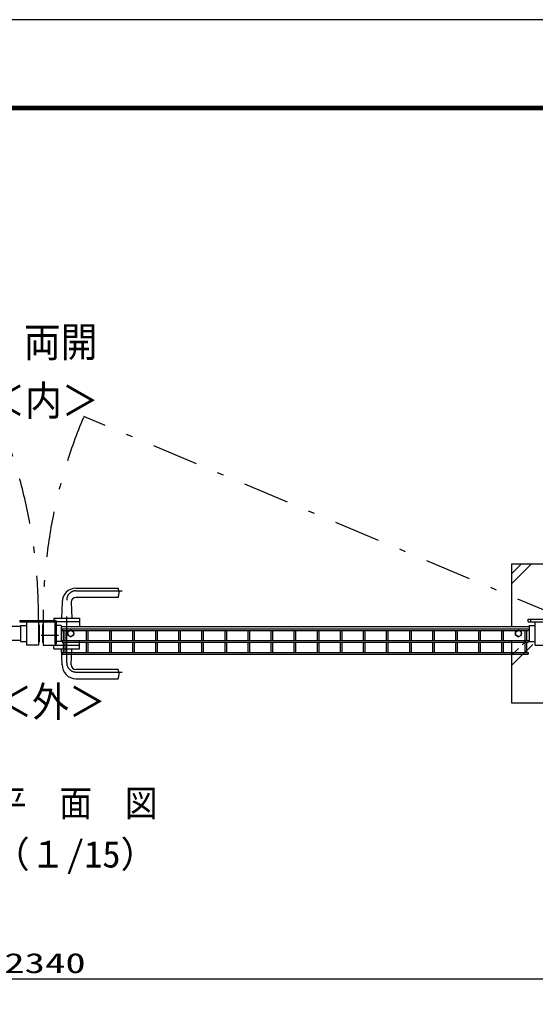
# Model space of a CAD drawing. Units: millimetres, scale not verified. Extents: x -4455 to 4455, y -3150 to 3150.
# Drawn here: x 1418 to 2535, y 1023 to 3150 of the extents above; entities that cross this region are included whole.
import ezdxf
from ezdxf.enums import TextEntityAlignment as Align

# ---------------------------------------------------------------- set-up
doc = ezdxf.new("R2010")
doc.units = ezdxf.units.MM
doc.header["$LTSCALE"] = 20
doc.linetypes.add('USER1', pattern=[10.7, 5, -2.5, 0.7, -2.5])
doc.linetypes.add('USER2', pattern=[0.375, 0.25, -0.125])
for name, color, linetype, lineweight in [('0-0_外形線', 7, 'Continuous', 25), ('0-1_寸法線', 4, 'Continuous', 25), ('0-2_0', 3, 'USER2', 25), ('0-4_扉横枠', 7, 'Continuous', 25), ('0-5_軸線', 2, 'USER1', 25), ('0-6_扉縦枠', 7, 'Continuous', 25), ('0-7_丁番', 3, 'Continuous', 25), ('0-9_ハッチング', 4, 'Continuous', 25), ('0-C_1', 7, 'Continuous', 25), ('1-3_NER', 30, 'Continuous', 25)]:
    doc.layers.add(name, color=color, linetype=linetype, lineweight=lineweight)
doc.styles.add('ＭＳ ゴシック', font='')
doc.styles.get('ＭＳ ゴシック').set_extended_font_data('MS Gothic')

msp = doc.modelspace()

# ---------------------------------------------------------------- linework, layer by layer
at = {"layer": '0-0_外形線'}
for p, q in [((2483.46, 1969.76), (2483.46, 1835.26)), ((2783.46, 1969.76), (2483.46, 1969.76)), ((1539.46, 1917.76), (1630.78, 1917.76)), ((1630.78, 1897.76), (1539.46, 1897.76)), ((1509.46, 1887.76), (1508.46, 1852.76)), ((1529.46, 1887.76), (1530.46, 1852.76)), ((1491.96, 1852.76), (1491.96, 1844.76)), ((1491.96, 1852.76), (1546.96, 1852.76)), ((1546.96, 1852.76), (1546.96, 1835.26)), ((1460.06, 1838.76), (1458.46, 1838.76)), ((1458.46, 1838.76), (1458.46, 1800.76)), ((1460.06, 1838.76), (1460.06, 1800.76)), ((1466.86, 1838.76), (1466.86, 1800.76)), ((1466.86, 1838.76), (1468.46, 1838.76)), ((1468.46, 1838.76), (1468.46, 1800.76)), ((1546.96, 1844.76), (1497.66, 1844.76)), ((1460.06, 1800.76), (1458.46, 1800.76)), ((1466.86, 1800.76), (1468.46, 1800.76)), ((1491.96, 1786.76), (1491.96, 1794.76)), ((1495.46, 1797.96), (1495.46, 1794.76)), ((1546.96, 1786.76), (1546.96, 1804.26)), ((2483.46, 1804.26), (2483.46, 1669.76)), ((1491.96, 1786.76), (1546.96, 1786.76)), ((1509.46, 1751.76), (1508.46, 1786.76)), ((1529.46, 1751.76), (1530.46, 1786.76)), ((1630.78, 1741.76), (1539.46, 1741.76)), ((1539.46, 1721.76), (1630.78, 1721.76)), ((2483.46, 1669.76), (2783.46, 1669.76))]:
    msp.add_line(p, q, dxfattribs=at)
for centre, radius, start, end in [((1539.46, 1887.76), 30, 90, 180), ((1613.46, 1907.76), 20, 330, 30), ((1539.46, 1887.76), 10, 90, 180), ((1539.46, 1751.76), 30, 180, 270), ((1539.46, 1751.76), 10, 180, 270), ((1613.46, 1731.76), 20, 330, 30)]:
    msp.add_arc(centre, radius, start, end, dxfattribs=at)
at = {"layer": '0-1_寸法線'}
msp.add_line((323.46, 1071.7), (2603.46, 1071.7), dxfattribs=at)
at = {"layer": '0-2_0', "linetype": 'Continuous'}
msp.add_lwpolyline([(-4454.81, 3150.07), (4455.19, 3150.07), (4455.19, -3149.93), (-4454.81, -3149.93)], close=True, dxfattribs=at)
at = {"layer": '0-2_0', "color": 7, "linetype": 'Continuous'}
for points in [[(-4154.81, 2962.57), (4155.19, 2962.57), (4155.19, -2962.43), (-4154.81, -2962.43)], [(-4152.93, 2960.69), (4153.32, 2960.69), (4153.32, -2960.56), (-4152.93, -2960.56)], [(-4151.06, 2958.82), (4151.44, 2958.82), (4151.44, -2958.68), (-4151.06, -2958.68)], [(-4149.18, 2956.94), (4149.57, 2956.94), (4149.57, -2956.81), (-4149.18, -2956.81)], [(-4147.31, 2955.07), (4147.69, 2955.07), (4147.69, -2954.93), (-4147.31, -2954.93)]]:
    msp.add_lwpolyline(points, close=True, dxfattribs=at)
at = {"layer": '0-4_扉横枠'}
for p, q in [((1419.46, 1835.26), (405.46, 1835.26)), ((1419.46, 1837.21), (1432.46, 1837.21)), ((1419.46, 1837.21), (1419.46, 1802.31)), ((1507.46, 1837.21), (1497.66, 1837.21)), ((1507.46, 1837.21), (1507.46, 1802.31)), ((1507.46, 1835.26), (2521.46, 1835.26)), ((2521.46, 1837.21), (2534.46, 1837.21)), ((1521.96, 1823.51), (1528.46, 1827.26)), ((1521.96, 1816.01), (1521.96, 1823.51)), ((1521.96, 1816.01), (1528.46, 1812.26)), ((1534.95, 1823.51), (1528.46, 1827.26)), ((1534.95, 1816.01), (1528.46, 1812.26)), ((1534.95, 1816.01), (1534.95, 1823.51)), ((2492.01, 1823.51), (2498.51, 1827.26)), ((2492.01, 1816.01), (2492.01, 1823.51)), ((2492.01, 1816.01), (2498.51, 1812.26)), ((2505, 1823.51), (2498.51, 1827.26)), ((2505, 1816.01), (2498.51, 1812.26)), ((2505, 1816.01), (2505, 1823.51)), ((1419.46, 1804.26), (405.46, 1804.26)), ((1419.46, 1802.31), (1432.46, 1802.31)), ((1507.46, 1802.31), (1497.66, 1802.31)), ((1507.46, 1804.26), (2521.46, 1804.26))]:
    msp.add_line(p, q, dxfattribs=at)
msp.add_lwpolyline([(2521.46, 1837.21), (2521.46, 1802.31), (2534.46, 1802.31)], dxfattribs=at)
for centre in [(1528.46, 1819.76), (2498.51, 1819.76)]:
    msp.add_circle(centre, 6.5, dxfattribs=at)
at = {"layer": '0-5_軸線'}
for p, q in [((1539.46, 1912.26), (1643.97, 1912.26)), ((1519.46, 1756.26), (1519.46, 1892.26)), ((1501.95, 1815.46), (1464.17, 1815.46)), ((1539.46, 1736.26), (1643.97, 1736.26))]:
    msp.add_line(p, q, dxfattribs=at)
for centre, start, end in [((1539.46, 1892.26), 90, 180), ((1539.46, 1756.26), 180, 270)]:
    msp.add_arc(centre, 20, start, end, dxfattribs=at)
at = {"layer": '0-6_扉縦枠'}
for p, q in [((1432.46, 1844.76), (1458.46, 1844.76)), ((1432.46, 1844.76), (1432.46, 1794.76)), ((1468.46, 1844.76), (1468.46, 1794.76)), ((1494.46, 1844.76), (1468.46, 1844.76)), ((1494.46, 1844.76), (1494.46, 1794.76)), ((2534.46, 1794.76), (2534.46, 1844.76)), ((1468.46, 1794.76), (1546.96, 1794.76)), ((2534.46, 1794.76), (2560.46, 1794.76))]:
    msp.add_line(p, q, dxfattribs=at)
msp.add_lwpolyline([(1458.46, 1844.76), (1458.46, 1794.76), (1432.46, 1794.76)], dxfattribs=at)
at = {"layer": '0-7_丁番'}
for p, q in [((1417.66, 1847.96), (1417.66, 1844.76)), ((1417.66, 1847.96), (1494.46, 1847.96)), ((1417.66, 1844.76), (1494.46, 1844.76)), ((1494.46, 1797.96), (1494.46, 1844.76)), ((1497.66, 1797.96), (1497.66, 1844.76)), ((2519.45, 1844.76), (2519.45, 1850.76)), ((2519.45, 1850.76), (2579.37, 1850.76)), ((2519.45, 1844.76), (2587.24, 1844.76)), ((1494.46, 1797.96), (1497.66, 1797.96))]:
    msp.add_line(p, q, dxfattribs=at)
at = {"layer": '0-7_丁番', "color": 4}
msp.add_line((2525.45, 1844.76), (2525.45, 1850.78), dxfattribs=at)
at = {"layer": '0-7_丁番'}
msp.add_arc((1494.46, 1844.76), 3.2, 360, 90, dxfattribs=at)
at = {"layer": '0-9_ハッチング', "linetype": 'USER1'}
msp.add_line((2589.33, 1855.44), (1556.75, 2290.29), dxfattribs=at)
at = {"layer": '0-9_ハッチング'}
for p, q in [((2483.46, 1927.14), (2526.08, 1969.76)), ((2483.46, 1949.24), (2503.98, 1969.76)), ((2483.46, 1750.37), (2529.21, 1796.12)), ((2483.46, 1772.46), (2498.26, 1787.26)), ((2506.51, 1795.51), (2515.26, 1804.26))]:
    msp.add_line(p, q, dxfattribs=at)
at = {"layer": '0-9_ハッチング', "linetype": 'USER1'}
for centre, start, end in [((345.03, 1855.62), 359.45045, 22.82564), ((2581.88, 1855.62), 157.17436, 180.54955)]:
    msp.add_arc(centre, 1113.48, start, end, dxfattribs=at)
at = {"layer": '1-3_NER'}
for p, q in [((1509.46, 1830.07), (2519.46, 1830.07)), ((1509.46, 1830.07), (1509.46, 1826.47)), ((2519.46, 1830.07), (2519.46, 1826.47)), ((1509.46, 1826.47), (2519.46, 1826.47)), ((1512.66, 1804.26), (1512.66, 1826.47)), ((1516.26, 1804.26), (1516.26, 1826.47)), ((1562.66, 1804.26), (1562.66, 1826.47)), ((1566.26, 1804.26), (1566.26, 1826.47)), ((1612.66, 1804.26), (1612.66, 1826.47)), ((1616.26, 1804.26), (1616.26, 1826.47)), ((1662.66, 1804.26), (1662.66, 1826.47)), ((1666.26, 1804.26), (1666.26, 1826.47)), ((1712.66, 1804.26), (1712.66, 1826.47)), ((1716.26, 1804.26), (1716.26, 1826.47)), ((1762.66, 1804.26), (1762.66, 1826.47)), ((1766.26, 1804.26), (1766.26, 1826.47)), ((1812.66, 1804.26), (1812.66, 1826.47)), ((1816.26, 1804.26), (1816.26, 1826.47)), ((1862.66, 1804.26), (1862.66, 1826.47)), ((1866.26, 1804.26), (1866.26, 1826.47)), ((1912.66, 1804.26), (1912.66, 1826.47)), ((1916.26, 1804.26), (1916.26, 1826.47)), ((1962.66, 1804.26), (1962.66, 1826.47)), ((1966.26, 1804.26), (1966.26, 1826.47)), ((2012.66, 1804.26), (2012.66, 1826.47)), ((2016.26, 1804.26), (2016.26, 1826.47)), ((2062.66, 1804.26), (2062.66, 1826.47)), ((2066.26, 1804.26), (2066.26, 1826.47)), ((2112.66, 1804.26), (2112.66, 1826.47)), ((2116.26, 1804.26), (2116.26, 1826.47)), ((2162.66, 1804.26), (2162.66, 1826.47)), ((2166.26, 1804.26), (2166.26, 1826.47)), ((2212.66, 1804.26), (2212.66, 1826.47)), ((2216.26, 1804.26), (2216.26, 1826.47)), ((2262.66, 1804.26), (2262.66, 1826.47)), ((2266.26, 1804.26), (2266.26, 1826.47)), ((2312.66, 1804.26), (2312.66, 1826.47)), ((2316.26, 1804.26), (2316.26, 1826.47)), ((2362.66, 1804.26), (2362.66, 1826.47)), ((2366.26, 1804.26), (2366.26, 1826.47)), ((2412.66, 1804.26), (2412.66, 1826.47)), ((2416.26, 1804.26), (2416.26, 1826.47)), ((2462.66, 1804.26), (2462.66, 1826.47)), ((2466.26, 1804.26), (2466.26, 1826.47)), ((2512.66, 1804.26), (2512.66, 1826.47)), ((2516.26, 1804.26), (2516.26, 1826.47)), ((1509.46, 1804.26), (1509.46, 1800.66)), ((1509.46, 1800.66), (2519.46, 1800.66)), ((1512.66, 1778.45), (1512.66, 1800.66)), ((1516.26, 1778.45), (1516.26, 1800.66)), ((1562.66, 1778.45), (1562.66, 1800.66)), ((1566.26, 1778.45), (1566.26, 1800.66)), ((1612.66, 1778.45), (1612.66, 1800.66)), ((1616.26, 1778.45), (1616.26, 1800.66)), ((1662.66, 1778.45), (1662.66, 1800.66)), ((1666.26, 1778.45), (1666.26, 1800.66)), ((1712.66, 1778.45), (1712.66, 1800.66)), ((1716.26, 1778.45), (1716.26, 1800.66)), ((1762.66, 1778.45), (1762.66, 1800.66)), ((1766.26, 1778.45), (1766.26, 1800.66)), ((1812.66, 1778.45), (1812.66, 1800.66)), ((1816.26, 1778.45), (1816.26, 1800.66)), ((1862.66, 1778.45), (1862.66, 1800.66)), ((1866.26, 1778.45), (1866.26, 1800.66)), ((1912.66, 1778.45), (1912.66, 1800.66)), ((1916.26, 1778.45), (1916.26, 1800.66)), ((1962.66, 1778.45), (1962.66, 1800.66)), ((1966.26, 1778.45), (1966.26, 1800.66)), ((2012.66, 1778.45), (2012.66, 1800.66)), ((2016.26, 1778.45), (2016.26, 1800.66)), ((2062.66, 1778.45), (2062.66, 1800.66)), ((2066.26, 1778.45), (2066.26, 1800.66)), ((2112.66, 1778.45), (2112.66, 1800.66)), ((2116.26, 1778.45), (2116.26, 1800.66)), ((2162.66, 1778.45), (2162.66, 1800.66)), ((2166.26, 1778.45), (2166.26, 1800.66)), ((2212.66, 1778.45), (2212.66, 1800.66)), ((2216.26, 1778.45), (2216.26, 1800.66)), ((2262.66, 1778.45), (2262.66, 1800.66)), ((2266.26, 1778.45), (2266.26, 1800.66)), ((2312.66, 1778.45), (2312.66, 1800.66)), ((2316.26, 1778.45), (2316.26, 1800.66)), ((2362.66, 1778.45), (2362.66, 1800.66)), ((2366.26, 1778.45), (2366.26, 1800.66)), ((2412.66, 1778.45), (2412.66, 1800.66)), ((2416.26, 1778.45), (2416.26, 1800.66)), ((2462.66, 1778.45), (2462.66, 1800.66)), ((2466.26, 1778.45), (2466.26, 1800.66)), ((2512.66, 1778.45), (2512.66, 1800.66)), ((2516.26, 1778.45), (2516.26, 1800.66)), ((1509.46, 1778.45), (2519.46, 1778.45)), ((1509.46, 1778.45), (1509.46, 1774.85)), ((1509.46, 1774.85), (2519.46, 1774.85)), ((2519.46, 1778.45), (2519.46, 1774.85))]:
    msp.add_line(p, q, dxfattribs=at)
msp.add_lwpolyline([(1509.46, 1804.26), (2519.46, 1804.26), (2519.46, 1800.66)], dxfattribs=at)

# ---------------------------------------------------------------- texts
at = {"layer": '0-0_外形線', "style": 'ＭＳ ゴシック', "width": 0.9}
for s, p in [('両開', (1426.5, 2399.52)), ('＜内＞', (1349.43, 2272.54)), ('＜外＞', (1364.86, 1620.05))]:
    msp.add_text(s, height=64.96, dxfattribs=at).set_placement(p, align=Align.BOTTOM_LEFT)
at = {"layer": '0-1_寸法線', "color": 2, "style": 'ＭＳ ゴシック', "width": 1.5}
msp.add_text('2340', height=43.26, dxfattribs=at).set_placement((1384.17, 1070.87), align=Align.BOTTOM_LEFT)
at = {"layer": '0-C_1', "style": 'ＭＳ ゴシック', "width": 0.9}
msp.add_text('平\u3000面\u3000図', height=57.77, dxfattribs=at).set_placement((1361.88, 1406.01), align=Align.BOTTOM_LEFT)
at = {"layer": '0-C_1', "style": 'ＭＳ ゴシック'}
msp.add_text('（１/15）', height=57.77, dxfattribs=at).set_placement((1360.67, 1295.21), align=Align.BOTTOM_LEFT)

doc.saveas('drawing.dxf')
